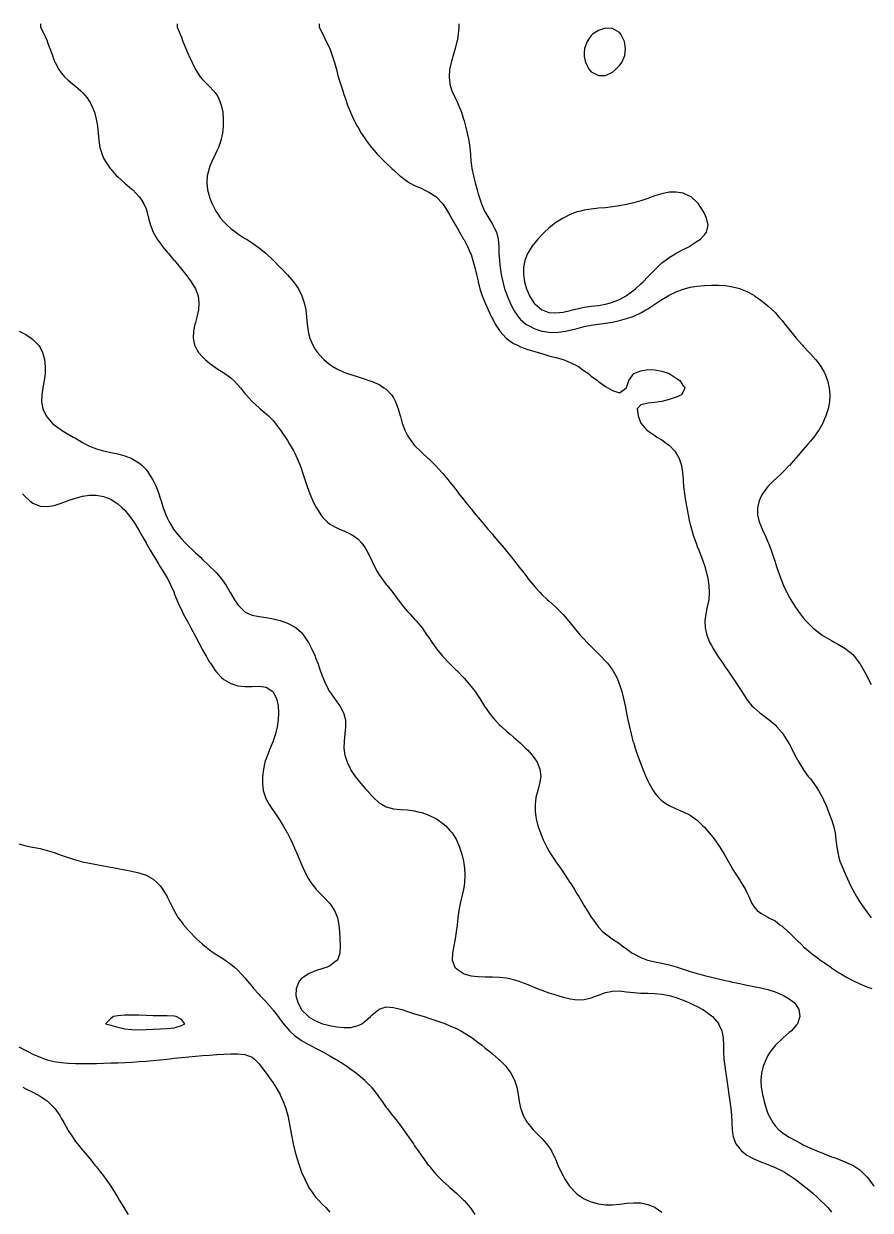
# Model space of a CAD drawing. Header units: inches. Extents: x 2679276 to 2679656, y 1246784 to 1247152.
# Drawn here: x 2679335.6 to 2679395.5, y 1247068 to 1247152 of the extents above; entities that cross this region are included whole.
import ezdxf

# ---------------------------------------------------------------- set-up
doc = ezdxf.new("R2010")
doc.units = ezdxf.units.IN
doc.header["$MEASUREMENT"] = 0
for name, color, linetype in [('440', 7, 'Continuous'), ('441', 7, 'Continuous'), ('442', 7, 'Continuous'), ('443', 7, 'Continuous'), ('444', 7, 'Continuous'), ('445', 7, 'Continuous'), ('446', 7, 'Continuous'), ('447', 7, 'Continuous'), ('448', 7, 'Continuous'), ('449', 7, 'Continuous')]:
    doc.layers.add(name, color=color, linetype=linetype)

msp = doc.modelspace()

# ---------------------------------------------------------------- linework, layer by layer
at = {"layer": '440', "elevation": 440}
for points in [[(2679377.25, 1247148.577), (2679377.475, 1247148.75), (2679377.75, 1247149.048), (2679377.909, 1247149.25), (2679378.119, 1247149.75), (2679378.177, 1247150.25), (2679378.096, 1247150.75), (2679377.851, 1247151.25), (2679377.75, 1247151.368), (2679377.25, 1247151.662), (2679376.75, 1247151.686), (2679376.25, 1247151.523), (2679375.835, 1247151.25), (2679375.75, 1247151.176), (2679375.455, 1247150.75), (2679375.272, 1247150.25), (2679375.25, 1247149.961), (2679375.239, 1247149.75), (2679375.25, 1247149.671), (2679375.336, 1247149.25), (2679375.605, 1247148.75), (2679375.75, 1247148.592), (2679376.25, 1247148.339), (2679376.75, 1247148.348), (2679377.25, 1247148.577)], [(2679374.25, 1247131.709), (2679374.412, 1247131.75), (2679374.75, 1247131.836), (2679375.25, 1247131.936), (2679375.75, 1247132.007), (2679376.25, 1247132.075), (2679376.75, 1247132.16), (2679377.107, 1247132.25), (2679377.25, 1247132.292), (2679377.75, 1247132.499), (2679378.213, 1247132.75), (2679378.25, 1247132.775), (2679378.75, 1247133.154), (2679378.87, 1247133.25), (2679379.25, 1247133.601), (2679379.413, 1247133.75), (2679379.75, 1247134.091), (2679379.917, 1247134.25), (2679380.25, 1247134.599), (2679380.416, 1247134.75), (2679380.75, 1247135.079), (2679380.978, 1247135.25), (2679381.25, 1247135.47), (2679381.731, 1247135.75), (2679381.75, 1247135.763), (2679382.25, 1247136.037), (2679382.689, 1247136.25), (2679382.75, 1247136.289), (2679383.25, 1247136.608), (2679383.47, 1247136.75), (2679383.75, 1247137.07), (2679383.907, 1247137.25), (2679384.016, 1247137.75), (2679383.908, 1247138.25), (2679383.75, 1247138.584), (2679383.666, 1247138.75), (2679383.337, 1247139.25), (2679383.25, 1247139.358), (2679382.807, 1247139.75), (2679382.75, 1247139.787), (2679382.25, 1247140.001), (2679381.75, 1247140.089), (2679381.25, 1247140.075), (2679380.75, 1247139.973), (2679380.25, 1247139.817), (2679380.067, 1247139.75), (2679379.75, 1247139.643), (2679379.25, 1247139.478), (2679378.75, 1247139.336), (2679378.4, 1247139.25), (2679378.25, 1247139.214), (2679377.75, 1247139.113), (2679377.25, 1247139.037), (2679376.75, 1247138.983), (2679376.25, 1247138.94), (2679375.75, 1247138.89), (2679375.25, 1247138.813), (2679374.998, 1247138.75), (2679374.75, 1247138.686), (2679374.25, 1247138.499), (2679373.755, 1247138.25), (2679373.75, 1247138.248), (2679373.25, 1247137.929), (2679373.014, 1247137.75), (2679372.75, 1247137.537), (2679372.437, 1247137.25), (2679372.25, 1247137.066), (2679371.958, 1247136.75), (2679371.75, 1247136.505), (2679371.554, 1247136.25), (2679371.25, 1247135.769), (2679371.239, 1247135.75), (2679371.042, 1247135.25), (2679370.95, 1247134.75), (2679370.951, 1247134.25), (2679371.026, 1247133.75), (2679371.163, 1247133.25), (2679371.25, 1247133.029), (2679371.379, 1247132.75), (2679371.695, 1247132.25), (2679371.75, 1247132.185), (2679372.25, 1247131.762), (2679372.275, 1247131.75), (2679372.75, 1247131.577), (2679373.25, 1247131.534), (2679373.75, 1247131.597), (2679374.25, 1247131.709)]]:
    msp.add_lwpolyline(points, dxfattribs=at)
at = {"layer": '441', "elevation": 441}
msp.add_lwpolyline([(2679366.368, 1247152), (2679366.368, 1247151.75), (2679366.326, 1247151.25), (2679366.25, 1247150.768), (2679366.247, 1247150.75), (2679366.128, 1247150.25), (2679365.984, 1247149.75), (2679365.837, 1247149.25), (2679365.75, 1247148.857), (2679365.727, 1247148.75), (2679365.692, 1247148.25), (2679365.74, 1247147.75), (2679365.75, 1247147.714), (2679365.891, 1247147.25), (2679366.115, 1247146.75), (2679366.25, 1247146.474), (2679366.352, 1247146.25), (2679366.559, 1247145.75), (2679366.72, 1247145.25), (2679366.75, 1247145.135), (2679366.859, 1247144.75), (2679366.977, 1247144.25), (2679367.078, 1247143.75), (2679367.155, 1247143.25), (2679367.2, 1247142.75), (2679367.235, 1247142.25), (2679367.25, 1247142.132), (2679367.307, 1247141.75), (2679367.42, 1247141.25), (2679367.546, 1247140.75), (2679367.67, 1247140.25), (2679367.75, 1247139.966), (2679367.812, 1247139.75), (2679367.992, 1247139.25), (2679368.207, 1247138.75), (2679368.25, 1247138.672), (2679368.505, 1247138.25), (2679368.75, 1247137.816), (2679368.791, 1247137.75), (2679369.033, 1247137.25), (2679369.153, 1247136.75), (2679369.199, 1247136.25), (2679369.22, 1247135.75), (2679369.245, 1247135.25), (2679369.25, 1247135.201), (2679369.294, 1247134.75), (2679369.372, 1247134.25), (2679369.481, 1247133.75), (2679369.622, 1247133.25), (2679369.75, 1247132.884), (2679369.796, 1247132.75), (2679370.003, 1247132.25), (2679370.25, 1247131.762), (2679370.256, 1247131.75), (2679370.596, 1247131.25), (2679370.75, 1247131.079), (2679371.129, 1247130.75), (2679371.25, 1247130.667), (2679371.75, 1247130.418), (2679372.25, 1247130.259), (2679372.301, 1247130.25), (2679372.75, 1247130.174), (2679373.25, 1247130.16), (2679373.75, 1247130.214), (2679373.926, 1247130.25), (2679374.25, 1247130.317), (2679374.75, 1247130.446), (2679375.25, 1247130.57), (2679375.75, 1247130.67), (2679376.229, 1247130.75), (2679376.25, 1247130.753), (2679376.75, 1247130.818), (2679377.25, 1247130.894), (2679377.75, 1247130.996), (2679378.25, 1247131.135), (2679378.565, 1247131.25), (2679378.75, 1247131.318), (2679379.25, 1247131.548), (2679379.605, 1247131.75), (2679379.75, 1247131.837), (2679380.25, 1247132.16), (2679380.391, 1247132.25), (2679380.75, 1247132.489), (2679381.182, 1247132.75), (2679381.25, 1247132.792), (2679381.75, 1247133.033), (2679382.25, 1247133.222), (2679382.356, 1247133.25), (2679382.75, 1247133.35), (2679383.25, 1247133.435), (2679383.75, 1247133.488), (2679384.25, 1247133.512), (2679384.75, 1247133.505), (2679385.25, 1247133.468), (2679385.75, 1247133.393), (2679386.25, 1247133.264), (2679386.288, 1247133.25), (2679386.75, 1247133.06), (2679387.25, 1247132.784), (2679387.301, 1247132.75), (2679387.75, 1247132.442), (2679387.99, 1247132.25), (2679388.25, 1247132.04), (2679388.557, 1247131.75), (2679388.75, 1247131.566), (2679389.029, 1247131.25), (2679389.25, 1247131), (2679389.445, 1247130.75), (2679389.75, 1247130.37), (2679389.844, 1247130.25), (2679390.25, 1247129.751), (2679390.251, 1247129.75), (2679390.691, 1247129.25), (2679390.75, 1247129.183), (2679391.161, 1247128.75), (2679391.25, 1247128.651), (2679391.617, 1247128.25), (2679391.75, 1247128.08), (2679391.997, 1247127.75), (2679392.25, 1247127.305), (2679392.28, 1247127.25), (2679392.472, 1247126.75), (2679392.582, 1247126.25), (2679392.62, 1247125.75), (2679392.595, 1247125.25), (2679392.503, 1247124.75), (2679392.344, 1247124.25), (2679392.25, 1247124.036), (2679392.123, 1247123.75), (2679391.839, 1247123.25), (2679391.75, 1247123.12), (2679391.488, 1247122.75), (2679391.25, 1247122.457), (2679391.08, 1247122.25), (2679390.75, 1247121.874), (2679390.644, 1247121.75), (2679390.25, 1247121.298), (2679390.209, 1247121.25), (2679389.763, 1247120.75), (2679389.75, 1247120.735), (2679389.273, 1247120.25), (2679389.25, 1247120.226), (2679388.75, 1247119.764), (2679388.734, 1247119.75), (2679388.25, 1247119.269), (2679388.232, 1247119.25), (2679387.863, 1247118.75), (2679387.75, 1247118.525), (2679387.627, 1247118.25), (2679387.512, 1247117.75), (2679387.512, 1247117.25), (2679387.631, 1247116.75), (2679387.75, 1247116.464), (2679387.837, 1247116.25), (2679388.07, 1247115.75), (2679388.25, 1247115.341), (2679388.29, 1247115.25), (2679388.485, 1247114.75), (2679388.651, 1247114.25), (2679388.75, 1247113.92), (2679388.811, 1247113.75), (2679388.981, 1247113.25), (2679389.155, 1247112.75), (2679389.25, 1247112.486), (2679389.355, 1247112.25), (2679389.593, 1247111.75), (2679389.75, 1247111.452), (2679389.868, 1247111.25), (2679390.178, 1247110.75), (2679390.25, 1247110.646), (2679390.524, 1247110.25), (2679390.75, 1247109.972), (2679390.929, 1247109.75), (2679391.25, 1247109.427), (2679391.429, 1247109.25), (2679391.75, 1247109), (2679392.088, 1247108.75), (2679392.25, 1247108.649), (2679392.75, 1247108.355), (2679392.941, 1247108.25), (2679393.25, 1247108.08), (2679393.75, 1247107.775), (2679393.786, 1247107.75), (2679394.25, 1247107.362), (2679394.354, 1247107.25), (2679394.737, 1247106.75), (2679394.75, 1247106.731), (2679395.037, 1247106.25), (2679395.25, 1247105.854), (2679395.303, 1247105.75), (2679395.562, 1247105.25)], dxfattribs=at)
at = {"layer": '442', "elevation": 442}
msp.add_lwpolyline([(2679356.503, 1247152), (2679356.503, 1247151.75), (2679356.75, 1247151.264), (2679356.756, 1247151.25), (2679356.999, 1247150.75), (2679357.245, 1247150.25), (2679357.25, 1247150.24), (2679357.421, 1247149.75), (2679357.575, 1247149.25), (2679357.719, 1247148.75), (2679357.75, 1247148.646), (2679357.854, 1247148.25), (2679357.998, 1247147.75), (2679358.162, 1247147.25), (2679358.25, 1247147), (2679358.335, 1247146.75), (2679358.512, 1247146.25), (2679358.715, 1247145.75), (2679358.75, 1247145.675), (2679358.927, 1247145.25), (2679359.187, 1247144.75), (2679359.25, 1247144.648), (2679359.477, 1247144.25), (2679359.75, 1247143.85), (2679359.818, 1247143.75), (2679360.197, 1247143.25), (2679360.25, 1247143.186), (2679360.629, 1247142.75), (2679360.75, 1247142.625), (2679361.121, 1247142.25), (2679361.25, 1247142.128), (2679361.648, 1247141.75), (2679361.75, 1247141.655), (2679362.209, 1247141.25), (2679362.25, 1247141.215), (2679362.75, 1247140.838), (2679362.898, 1247140.75), (2679363.25, 1247140.553), (2679363.75, 1247140.331), (2679363.918, 1247140.25), (2679364.25, 1247140.09), (2679364.75, 1247139.77), (2679364.772, 1247139.75), (2679365.25, 1247139.263), (2679365.259, 1247139.25), (2679365.582, 1247138.75), (2679365.75, 1247138.465), (2679365.864, 1247138.25), (2679366.132, 1247137.75), (2679366.25, 1247137.548), (2679366.416, 1247137.25), (2679366.72, 1247136.75), (2679366.75, 1247136.7), (2679366.981, 1247136.25), (2679367.215, 1247135.75), (2679367.25, 1247135.662), (2679367.38, 1247135.25), (2679367.512, 1247134.75), (2679367.632, 1247134.25), (2679367.75, 1247133.78), (2679367.756, 1247133.75), (2679367.876, 1247133.25), (2679368.031, 1247132.75), (2679368.238, 1247132.25), (2679368.25, 1247132.223), (2679368.446, 1247131.75), (2679368.697, 1247131.25), (2679368.75, 1247131.152), (2679368.95, 1247130.75), (2679369.25, 1247130.284), (2679369.274, 1247130.25), (2679369.72, 1247129.75), (2679369.75, 1247129.722), (2679370.25, 1247129.372), (2679370.519, 1247129.25), (2679370.75, 1247129.136), (2679371.25, 1247128.947), (2679371.75, 1247128.806), (2679371.989, 1247128.75), (2679372.25, 1247128.657), (2679372.75, 1247128.507), (2679373.25, 1247128.377), (2679373.75, 1247128.251), (2679373.755, 1247128.25), (2679374.25, 1247128.027), (2679374.75, 1247127.79), (2679374.845, 1247127.75), (2679375.25, 1247127.438), (2679375.546, 1247127.25), (2679375.75, 1247127.072), (2679376.184, 1247126.75), (2679376.25, 1247126.695), (2679376.75, 1247126.341), (2679376.932, 1247126.25), (2679377.25, 1247126.049), (2679377.75, 1247125.885), (2679378.238, 1247126.25), (2679378.25, 1247126.27), (2679378.408, 1247126.75), (2679378.75, 1247127.248), (2679378.752, 1247127.25), (2679379.25, 1247127.45), (2679379.75, 1247127.533), (2679380.25, 1247127.513), (2679380.75, 1247127.412), (2679381.25, 1247127.254), (2679381.259, 1247127.25), (2679381.75, 1247126.917), (2679382.004, 1247126.75), (2679382.25, 1247126.381), (2679382.362, 1247126.25), (2679382.25, 1247125.959), (2679382.13, 1247125.75), (2679381.75, 1247125.585), (2679381.25, 1247125.405), (2679380.75, 1247125.278), (2679380.556, 1247125.25), (2679380.25, 1247125.211), (2679379.75, 1247125.156), (2679379.25, 1247125.04), (2679379.005, 1247124.75), (2679379.056, 1247124.25), (2679379.249, 1247123.75), (2679379.25, 1247123.749), (2679379.673, 1247123.25), (2679379.75, 1247123.194), (2679380.25, 1247122.858), (2679380.395, 1247122.75), (2679380.75, 1247122.552), (2679381.149, 1247122.25), (2679381.25, 1247122.171), (2679381.654, 1247121.75), (2679381.75, 1247121.616), (2679381.968, 1247121.25), (2679382.133, 1247120.75), (2679382.206, 1247120.25), (2679382.244, 1247119.75), (2679382.25, 1247119.683), (2679382.283, 1247119.25), (2679382.34, 1247118.75), (2679382.415, 1247118.25), (2679382.5, 1247117.75), (2679382.594, 1247117.25), (2679382.704, 1247116.75), (2679382.75, 1247116.572), (2679382.833, 1247116.25), (2679382.986, 1247115.75), (2679383.161, 1247115.25), (2679383.25, 1247115.015), (2679383.354, 1247114.75), (2679383.548, 1247114.25), (2679383.733, 1247113.75), (2679383.75, 1247113.695), (2679383.884, 1247113.25), (2679383.998, 1247112.75), (2679384.074, 1247112.25), (2679384.101, 1247111.75), (2679384.062, 1247111.25), (2679383.959, 1247110.75), (2679383.846, 1247110.25), (2679383.788, 1247109.75), (2679383.81, 1247109.25), (2679383.925, 1247108.75), (2679384.125, 1247108.25), (2679384.25, 1247108.008), (2679384.39, 1247107.75), (2679384.703, 1247107.25), (2679384.75, 1247107.177), (2679385.054, 1247106.75), (2679385.25, 1247106.461), (2679385.408, 1247106.25), (2679385.747, 1247105.75), (2679385.75, 1247105.744), (2679386.08, 1247105.25), (2679386.25, 1247104.958), (2679386.392, 1247104.75), (2679386.711, 1247104.25), (2679386.75, 1247104.191), (2679387.12, 1247103.75), (2679387.25, 1247103.613), (2679387.668, 1247103.25), (2679387.75, 1247103.189), (2679388.25, 1247102.815), (2679388.324, 1247102.75), (2679388.75, 1247102.396), (2679388.884, 1247102.25), (2679389.25, 1247101.832), (2679389.309, 1247101.75), (2679389.637, 1247101.25), (2679389.75, 1247101.05), (2679389.911, 1247100.75), (2679390.16, 1247100.25), (2679390.25, 1247100.074), (2679390.427, 1247099.75), (2679390.735, 1247099.25), (2679390.75, 1247099.228), (2679391.106, 1247098.75), (2679391.25, 1247098.566), (2679391.489, 1247098.25), (2679391.75, 1247097.87), (2679391.825, 1247097.75), (2679392.099, 1247097.25), (2679392.25, 1247096.934), (2679392.333, 1247096.75), (2679392.542, 1247096.25), (2679392.733, 1247095.75), (2679392.75, 1247095.696), (2679392.887, 1247095.25), (2679392.995, 1247094.75), (2679393.063, 1247094.25), (2679393.123, 1247093.75), (2679393.208, 1247093.25), (2679393.25, 1247093.099), (2679393.346, 1247092.75), (2679393.538, 1247092.25), (2679393.75, 1247091.765), (2679393.757, 1247091.75), (2679393.991, 1247091.25), (2679394.233, 1247090.75), (2679394.25, 1247090.716), (2679394.508, 1247090.25), (2679394.75, 1247089.86), (2679394.824, 1247089.75), (2679395.184, 1247089.25), (2679395.25, 1247089.16), (2679395.548, 1247088.75)], dxfattribs=at)
at = {"layer": '443', "elevation": 443}
msp.add_lwpolyline([(2679346.463, 1247152), (2679346.463, 1247151.75), (2679346.67, 1247151.25), (2679346.75, 1247151.046), (2679346.862, 1247150.75), (2679347.062, 1247150.25), (2679347.25, 1247149.79), (2679347.268, 1247149.75), (2679347.502, 1247149.25), (2679347.75, 1247148.753), (2679347.752, 1247148.75), (2679348.09, 1247148.25), (2679348.25, 1247148.051), (2679348.546, 1247147.75), (2679348.75, 1247147.554), (2679349.031, 1247147.25), (2679349.25, 1247146.967), (2679349.376, 1247146.75), (2679349.57, 1247146.25), (2679349.674, 1247145.75), (2679349.713, 1247145.25), (2679349.71, 1247144.75), (2679349.662, 1247144.25), (2679349.55, 1247143.75), (2679349.371, 1247143.25), (2679349.25, 1247143.01), (2679349.137, 1247142.75), (2679348.899, 1247142.25), (2679348.75, 1247141.872), (2679348.705, 1247141.75), (2679348.578, 1247141.25), (2679348.543, 1247140.75), (2679348.601, 1247140.25), (2679348.734, 1247139.75), (2679348.75, 1247139.706), (2679348.935, 1247139.25), (2679349.192, 1247138.75), (2679349.25, 1247138.649), (2679349.526, 1247138.25), (2679349.75, 1247137.985), (2679349.98, 1247137.75), (2679350.25, 1247137.518), (2679350.594, 1247137.25), (2679350.75, 1247137.143), (2679351.25, 1247136.813), (2679351.348, 1247136.75), (2679351.75, 1247136.49), (2679352.107, 1247136.25), (2679352.25, 1247136.144), (2679352.738, 1247135.75), (2679352.75, 1247135.739), (2679353.25, 1247135.26), (2679353.26, 1247135.25), (2679353.75, 1247134.754), (2679353.754, 1247134.75), (2679354.24, 1247134.25), (2679354.25, 1247134.239), (2679354.681, 1247133.75), (2679354.75, 1247133.65), (2679355.031, 1247133.25), (2679355.25, 1247132.799), (2679355.275, 1247132.75), (2679355.441, 1247132.25), (2679355.544, 1247131.75), (2679355.608, 1247131.25), (2679355.658, 1247130.75), (2679355.721, 1247130.25), (2679355.75, 1247130.112), (2679355.849, 1247129.75), (2679356.061, 1247129.25), (2679356.25, 1247128.923), (2679356.376, 1247128.75), (2679356.75, 1247128.311), (2679356.817, 1247128.25), (2679357.25, 1247127.892), (2679357.469, 1247127.75), (2679357.75, 1247127.587), (2679358.25, 1247127.351), (2679358.499, 1247127.25), (2679358.75, 1247127.172), (2679359.25, 1247127.026), (2679359.75, 1247126.856), (2679360.018, 1247126.75), (2679360.25, 1247126.677), (2679360.75, 1247126.465), (2679361.083, 1247126.25), (2679361.25, 1247126.133), (2679361.606, 1247125.75), (2679361.75, 1247125.542), (2679361.9, 1247125.25), (2679362.089, 1247124.75), (2679362.236, 1247124.25), (2679362.25, 1247124.202), (2679362.382, 1247123.75), (2679362.56, 1247123.25), (2679362.75, 1247122.856), (2679362.807, 1247122.75), (2679363.169, 1247122.25), (2679363.25, 1247122.16), (2679363.656, 1247121.75), (2679363.75, 1247121.666), (2679364.206, 1247121.25), (2679364.25, 1247121.211), (2679364.723, 1247120.75), (2679364.75, 1247120.723), (2679365.178, 1247120.25), (2679365.25, 1247120.167), (2679365.594, 1247119.75), (2679365.75, 1247119.556), (2679365.993, 1247119.25), (2679366.25, 1247118.923), (2679366.387, 1247118.75), (2679366.75, 1247118.29), (2679366.782, 1247118.25), (2679367.183, 1247117.75), (2679367.25, 1247117.668), (2679367.591, 1247117.25), (2679367.75, 1247117.06), (2679368.008, 1247116.75), (2679368.25, 1247116.465), (2679368.433, 1247116.25), (2679368.75, 1247115.876), (2679368.858, 1247115.75), (2679369.25, 1247115.284), (2679369.279, 1247115.25), (2679369.698, 1247114.75), (2679369.75, 1247114.686), (2679370.112, 1247114.25), (2679370.25, 1247114.074), (2679370.513, 1247113.75), (2679370.75, 1247113.432), (2679370.898, 1247113.25), (2679371.25, 1247112.776), (2679371.272, 1247112.75), (2679371.676, 1247112.25), (2679371.75, 1247112.156), (2679372.133, 1247111.75), (2679372.25, 1247111.625), (2679372.659, 1247111.25), (2679372.75, 1247111.162), (2679373.21, 1247110.75), (2679373.25, 1247110.71), (2679373.703, 1247110.25), (2679373.75, 1247110.198), (2679374.129, 1247109.75), (2679374.25, 1247109.605), (2679374.532, 1247109.25), (2679374.75, 1247109.001), (2679374.963, 1247108.75), (2679375.25, 1247108.446), (2679375.435, 1247108.25), (2679375.75, 1247107.93), (2679375.93, 1247107.75), (2679376.25, 1247107.425), (2679376.424, 1247107.25), (2679376.75, 1247106.901), (2679376.887, 1247106.75), (2679377.25, 1247106.279), (2679377.27, 1247106.25), (2679377.549, 1247105.75), (2679377.75, 1247105.252), (2679377.751, 1247105.25), (2679377.9, 1247104.75), (2679378.025, 1247104.25), (2679378.137, 1247103.75), (2679378.242, 1247103.25), (2679378.25, 1247103.211), (2679378.346, 1247102.75), (2679378.452, 1247102.25), (2679378.569, 1247101.75), (2679378.701, 1247101.25), (2679378.75, 1247101.087), (2679378.855, 1247100.75), (2679379.024, 1247100.25), (2679379.204, 1247099.75), (2679379.25, 1247099.632), (2679379.396, 1247099.25), (2679379.604, 1247098.75), (2679379.75, 1247098.435), (2679379.84, 1247098.25), (2679380.125, 1247097.75), (2679380.25, 1247097.569), (2679380.517, 1247097.25), (2679380.75, 1247097.027), (2679381.152, 1247096.75), (2679381.25, 1247096.691), (2679381.75, 1247096.461), (2679382.25, 1247096.251), (2679382.253, 1247096.25), (2679382.75, 1247095.998), (2679383.109, 1247095.75), (2679383.25, 1247095.641), (2679383.652, 1247095.25), (2679383.75, 1247095.151), (2679384.095, 1247094.75), (2679384.25, 1247094.568), (2679384.492, 1247094.25), (2679384.75, 1247093.891), (2679384.842, 1247093.75), (2679385.148, 1247093.25), (2679385.25, 1247093.069), (2679385.431, 1247092.75), (2679385.719, 1247092.25), (2679385.75, 1247092.195), (2679386.035, 1247091.75), (2679386.25, 1247091.41), (2679386.365, 1247091.25), (2679386.659, 1247090.75), (2679386.75, 1247090.537), (2679386.887, 1247090.25), (2679387.117, 1247089.75), (2679387.25, 1247089.537), (2679387.498, 1247089.25), (2679387.75, 1247089.078), (2679388.25, 1247088.794), (2679388.315, 1247088.75), (2679388.75, 1247088.519), (2679389.101, 1247088.25), (2679389.25, 1247088.151), (2679389.683, 1247087.75), (2679389.75, 1247087.694), (2679390.197, 1247087.25), (2679390.25, 1247087.202), (2679390.718, 1247086.75), (2679390.75, 1247086.722), (2679391.25, 1247086.29), (2679391.299, 1247086.25), (2679391.75, 1247085.911), (2679391.969, 1247085.75), (2679392.25, 1247085.557), (2679392.694, 1247085.25), (2679392.75, 1247085.212), (2679393.25, 1247084.88), (2679393.456, 1247084.75), (2679393.75, 1247084.568), (2679394.25, 1247084.298), (2679394.352, 1247084.25), (2679394.75, 1247084.062), (2679395.25, 1247083.869), (2679395.61, 1247083.75)], dxfattribs=at)
at = {"layer": '444', "elevation": 444}
msp.add_lwpolyline([(2679336.791, 1247152), (2679336.791, 1247151.75), (2679337.041, 1247151.25), (2679337.25, 1247150.783), (2679337.264, 1247150.75), (2679337.449, 1247150.25), (2679337.62, 1247149.75), (2679337.75, 1247149.408), (2679337.811, 1247149.25), (2679338.079, 1247148.75), (2679338.25, 1247148.528), (2679338.492, 1247148.25), (2679338.75, 1247148.014), (2679339.058, 1247147.75), (2679339.25, 1247147.591), (2679339.641, 1247147.25), (2679339.75, 1247147.136), (2679340.087, 1247146.75), (2679340.25, 1247146.493), (2679340.394, 1247146.25), (2679340.599, 1247145.75), (2679340.732, 1247145.25), (2679340.75, 1247145.136), (2679340.811, 1247144.75), (2679340.861, 1247144.25), (2679340.91, 1247143.75), (2679340.991, 1247143.25), (2679341.135, 1247142.75), (2679341.25, 1247142.5), (2679341.372, 1247142.25), (2679341.711, 1247141.75), (2679341.75, 1247141.704), (2679342.168, 1247141.25), (2679342.25, 1247141.173), (2679342.727, 1247140.75), (2679342.75, 1247140.731), (2679343.25, 1247140.302), (2679343.305, 1247140.25), (2679343.75, 1247139.784), (2679343.776, 1247139.75), (2679344.09, 1247139.25), (2679344.25, 1247138.893), (2679344.3, 1247138.75), (2679344.429, 1247138.25), (2679344.561, 1247137.75), (2679344.75, 1247137.26), (2679344.753, 1247137.25), (2679345.025, 1247136.75), (2679345.25, 1247136.468), (2679345.408, 1247136.25), (2679345.75, 1247135.848), (2679345.831, 1247135.75), (2679346.25, 1247135.258), (2679346.257, 1247135.25), (2679346.664, 1247134.75), (2679346.75, 1247134.63), (2679347.063, 1247134.25), (2679347.25, 1247133.99), (2679347.438, 1247133.75), (2679347.746, 1247133.25), (2679347.75, 1247133.239), (2679347.928, 1247132.75), (2679347.993, 1247132.25), (2679347.961, 1247131.75), (2679347.854, 1247131.25), (2679347.75, 1247130.873), (2679347.713, 1247130.75), (2679347.599, 1247130.25), (2679347.573, 1247129.75), (2679347.678, 1247129.25), (2679347.75, 1247129.115), (2679347.972, 1247128.75), (2679348.25, 1247128.435), (2679348.436, 1247128.25), (2679348.75, 1247127.978), (2679349.06, 1247127.75), (2679349.25, 1247127.613), (2679349.75, 1247127.295), (2679349.819, 1247127.25), (2679350.25, 1247126.94), (2679350.465, 1247126.75), (2679350.75, 1247126.459), (2679350.923, 1247126.25), (2679351.25, 1247125.845), (2679351.324, 1247125.75), (2679351.75, 1247125.273), (2679351.772, 1247125.25), (2679352.25, 1247124.82), (2679352.331, 1247124.75), (2679352.75, 1247124.398), (2679352.915, 1247124.25), (2679353.25, 1247123.916), (2679353.394, 1247123.75), (2679353.75, 1247123.275), (2679353.766, 1247123.25), (2679354.088, 1247122.75), (2679354.25, 1247122.504), (2679354.403, 1247122.25), (2679354.696, 1247121.75), (2679354.75, 1247121.652), (2679354.943, 1247121.25), (2679355.148, 1247120.75), (2679355.25, 1247120.477), (2679355.325, 1247120.25), (2679355.491, 1247119.75), (2679355.659, 1247119.25), (2679355.75, 1247118.999), (2679355.845, 1247118.75), (2679356.057, 1247118.25), (2679356.25, 1247117.843), (2679356.302, 1247117.75), (2679356.616, 1247117.25), (2679356.75, 1247117.065), (2679357.071, 1247116.75), (2679357.25, 1247116.596), (2679357.75, 1247116.322), (2679357.925, 1247116.25), (2679358.25, 1247116.12), (2679358.75, 1247115.894), (2679358.964, 1247115.75), (2679359.25, 1247115.53), (2679359.508, 1247115.25), (2679359.75, 1247114.916), (2679359.855, 1247114.75), (2679360.109, 1247114.25), (2679360.25, 1247113.942), (2679360.343, 1247113.75), (2679360.6, 1247113.25), (2679360.75, 1247113.003), (2679360.927, 1247112.75), (2679361.25, 1247112.326), (2679361.313, 1247112.25), (2679361.711, 1247111.75), (2679361.75, 1247111.698), (2679362.09, 1247111.25), (2679362.25, 1247111.036), (2679362.475, 1247110.75), (2679362.75, 1247110.422), (2679362.906, 1247110.25), (2679363.25, 1247109.876), (2679363.363, 1247109.75), (2679363.75, 1247109.283), (2679363.774, 1247109.25), (2679364.124, 1247108.75), (2679364.25, 1247108.569), (2679364.458, 1247108.25), (2679364.75, 1247107.844), (2679364.817, 1247107.75), (2679365.227, 1247107.25), (2679365.25, 1247107.226), (2679365.7, 1247106.75), (2679365.75, 1247106.701), (2679366.207, 1247106.25), (2679366.25, 1247106.208), (2679366.701, 1247105.75), (2679366.75, 1247105.695), (2679367.145, 1247105.25), (2679367.25, 1247105.113), (2679367.526, 1247104.75), (2679367.75, 1247104.412), (2679367.86, 1247104.25), (2679368.177, 1247103.75), (2679368.25, 1247103.635), (2679368.515, 1247103.25), (2679368.75, 1247102.94), (2679368.916, 1247102.75), (2679369.25, 1247102.403), (2679369.417, 1247102.25), (2679369.75, 1247101.958), (2679369.994, 1247101.75), (2679370.25, 1247101.533), (2679370.57, 1247101.25), (2679370.75, 1247101.089), (2679371.104, 1247100.75), (2679371.25, 1247100.601), (2679371.564, 1247100.25), (2679371.75, 1247099.998), (2679371.912, 1247099.75), (2679372.121, 1247099.25), (2679372.173, 1247098.75), (2679372.095, 1247098.25), (2679371.961, 1247097.75), (2679371.837, 1247097.25), (2679371.771, 1247096.75), (2679371.781, 1247096.25), (2679371.853, 1247095.75), (2679371.979, 1247095.25), (2679372.146, 1247094.75), (2679372.25, 1247094.494), (2679372.351, 1247094.25), (2679372.598, 1247093.75), (2679372.75, 1247093.484), (2679372.886, 1247093.25), (2679373.212, 1247092.75), (2679373.25, 1247092.695), (2679373.561, 1247092.25), (2679373.75, 1247091.977), (2679373.909, 1247091.75), (2679374.239, 1247091.25), (2679374.25, 1247091.233), (2679374.56, 1247090.75), (2679374.75, 1247090.424), (2679374.861, 1247090.25), (2679375.157, 1247089.75), (2679375.25, 1247089.583), (2679375.467, 1247089.25), (2679375.75, 1247088.795), (2679375.783, 1247088.75), (2679376.135, 1247088.25), (2679376.25, 1247088.091), (2679376.561, 1247087.75), (2679376.75, 1247087.599), (2679377.224, 1247087.25), (2679377.25, 1247087.238), (2679377.75, 1247086.917), (2679377.94, 1247086.75), (2679378.25, 1247086.552), (2679378.638, 1247086.25), (2679378.75, 1247086.185), (2679379.25, 1247085.924), (2679379.723, 1247085.75), (2679379.75, 1247085.743), (2679380.25, 1247085.638), (2679380.75, 1247085.542), (2679381.25, 1247085.425), (2679381.75, 1247085.278), (2679381.831, 1247085.25), (2679382.25, 1247085.119), (2679382.75, 1247084.954), (2679383.25, 1247084.797), (2679383.421, 1247084.75), (2679383.75, 1247084.663), (2679384.25, 1247084.541), (2679384.75, 1247084.425), (2679385.25, 1247084.309), (2679385.511, 1247084.25), (2679385.75, 1247084.195), (2679386.25, 1247084.088), (2679386.75, 1247083.987), (2679387.25, 1247083.891), (2679387.75, 1247083.791), (2679387.935, 1247083.75), (2679388.25, 1247083.667), (2679388.75, 1247083.505), (2679389.25, 1247083.301), (2679389.359, 1247083.25), (2679389.75, 1247083.008), (2679390.098, 1247082.75), (2679390.25, 1247082.552), (2679390.435, 1247082.25), (2679390.496, 1247081.75), (2679390.33, 1247081.25), (2679390.25, 1247081.149), (2679389.915, 1247080.75), (2679389.75, 1247080.617), (2679389.334, 1247080.25), (2679389.25, 1247080.185), (2679388.799, 1247079.75), (2679388.75, 1247079.7), (2679388.4, 1247079.25), (2679388.25, 1247079.01), (2679388.112, 1247078.75), (2679387.92, 1247078.25), (2679387.798, 1247077.75), (2679387.75, 1247077.263), (2679387.749, 1247077.25), (2679387.75, 1247077.226), (2679387.772, 1247076.75), (2679387.855, 1247076.25), (2679387.975, 1247075.75), (2679388.123, 1247075.25), (2679388.25, 1247074.9), (2679388.313, 1247074.75), (2679388.587, 1247074.25), (2679388.75, 1247074.032), (2679389.024, 1247073.75), (2679389.25, 1247073.564), (2679389.713, 1247073.25), (2679389.75, 1247073.228), (2679390.25, 1247072.951), (2679390.627, 1247072.75), (2679390.75, 1247072.688), (2679391.25, 1247072.453), (2679391.711, 1247072.25), (2679391.75, 1247072.233), (2679392.25, 1247072.034), (2679392.75, 1247071.842), (2679393.002, 1247071.75), (2679393.25, 1247071.654), (2679393.75, 1247071.46), (2679394.214, 1247071.25), (2679394.25, 1247071.231), (2679394.75, 1247070.904), (2679394.925, 1247070.75), (2679395.25, 1247070.411), (2679395.376, 1247070.25), (2679395.729, 1247069.75)], dxfattribs=at)
at = {"layer": '445', "elevation": 445}
msp.add_lwpolyline([(2679335.285, 1247130.25), (2679335.75, 1247130.005), (2679336.128, 1247129.75), (2679336.25, 1247129.65), (2679336.645, 1247129.25), (2679336.75, 1247129.082), (2679336.932, 1247128.75), (2679337.07, 1247128.25), (2679337.117, 1247127.75), (2679337.101, 1247127.25), (2679337.038, 1247126.75), (2679336.952, 1247126.25), (2679336.88, 1247125.75), (2679336.865, 1247125.25), (2679336.958, 1247124.75), (2679337.191, 1247124.25), (2679337.25, 1247124.166), (2679337.609, 1247123.75), (2679337.75, 1247123.625), (2679338.25, 1247123.265), (2679338.272, 1247123.25), (2679338.75, 1247122.968), (2679339.1, 1247122.75), (2679339.25, 1247122.667), (2679339.75, 1247122.374), (2679339.973, 1247122.25), (2679340.25, 1247122.12), (2679340.75, 1247121.924), (2679341.25, 1247121.775), (2679341.36, 1247121.75), (2679341.75, 1247121.666), (2679342.25, 1247121.563), (2679342.75, 1247121.436), (2679343.241, 1247121.25), (2679343.25, 1247121.246), (2679343.75, 1247120.943), (2679343.975, 1247120.75), (2679344.25, 1247120.458), (2679344.409, 1247120.25), (2679344.718, 1247119.75), (2679344.75, 1247119.69), (2679344.958, 1247119.25), (2679345.146, 1247118.75), (2679345.25, 1247118.436), (2679345.309, 1247118.25), (2679345.472, 1247117.75), (2679345.654, 1247117.25), (2679345.75, 1247117.04), (2679345.893, 1247116.75), (2679346.198, 1247116.25), (2679346.25, 1247116.176), (2679346.589, 1247115.75), (2679346.75, 1247115.562), (2679347.052, 1247115.25), (2679347.25, 1247115.046), (2679347.562, 1247114.75), (2679347.75, 1247114.565), (2679348.094, 1247114.25), (2679348.25, 1247114.096), (2679348.629, 1247113.75), (2679348.75, 1247113.624), (2679349.14, 1247113.25), (2679349.25, 1247113.118), (2679349.575, 1247112.75), (2679349.75, 1247112.488), (2679349.919, 1247112.25), (2679350.21, 1247111.75), (2679350.25, 1247111.677), (2679350.515, 1247111.25), (2679350.75, 1247110.892), (2679350.874, 1247110.75), (2679351.25, 1247110.393), (2679351.52, 1247110.25), (2679351.75, 1247110.154), (2679352.25, 1247110.051), (2679352.75, 1247109.987), (2679353.25, 1247109.903), (2679353.75, 1247109.774), (2679353.814, 1247109.75), (2679354.25, 1247109.598), (2679354.75, 1247109.338), (2679354.865, 1247109.25), (2679355.25, 1247108.917), (2679355.388, 1247108.75), (2679355.729, 1247108.25), (2679355.75, 1247108.215), (2679355.99, 1247107.75), (2679356.208, 1247107.25), (2679356.25, 1247107.141), (2679356.403, 1247106.75), (2679356.579, 1247106.25), (2679356.75, 1247105.754), (2679356.752, 1247105.75), (2679356.971, 1247105.25), (2679357.233, 1247104.75), (2679357.25, 1247104.721), (2679357.588, 1247104.25), (2679357.75, 1247104.015), (2679357.95, 1247103.75), (2679358.226, 1247103.25), (2679358.25, 1247103.162), (2679358.361, 1247102.75), (2679358.371, 1247102.25), (2679358.319, 1247101.75), (2679358.262, 1247101.25), (2679358.253, 1247100.75), (2679358.323, 1247100.25), (2679358.473, 1247099.75), (2679358.707, 1247099.25), (2679358.75, 1247099.179), (2679359.046, 1247098.75), (2679359.25, 1247098.487), (2679359.452, 1247098.25), (2679359.75, 1247097.901), (2679359.886, 1247097.75), (2679360.25, 1247097.342), (2679360.342, 1247097.25), (2679360.75, 1247096.874), (2679360.944, 1247096.75), (2679361.25, 1247096.587), (2679361.75, 1247096.461), (2679362.25, 1247096.41), (2679362.75, 1247096.372), (2679363.25, 1247096.304), (2679363.48, 1247096.25), (2679363.75, 1247096.186), (2679364.25, 1247096.011), (2679364.75, 1247095.774), (2679364.79, 1247095.75), (2679365.25, 1247095.426), (2679365.46, 1247095.25), (2679365.75, 1247094.93), (2679365.901, 1247094.75), (2679366.203, 1247094.25), (2679366.25, 1247094.142), (2679366.421, 1247093.75), (2679366.583, 1247093.25), (2679366.701, 1247092.75), (2679366.75, 1247092.417), (2679366.775, 1247092.25), (2679366.802, 1247091.75), (2679366.78, 1247091.25), (2679366.75, 1247091.041), (2679366.703, 1247090.75), (2679366.594, 1247090.25), (2679366.484, 1247089.75), (2679366.389, 1247089.25), (2679366.315, 1247088.75), (2679366.253, 1247088.25), (2679366.25, 1247088.225), (2679366.194, 1247087.75), (2679366.123, 1247087.25), (2679366.028, 1247086.75), (2679365.932, 1247086.25), (2679365.914, 1247085.75), (2679366.105, 1247085.25), (2679366.25, 1247085.113), (2679366.75, 1247084.779), (2679366.825, 1247084.75), (2679367.25, 1247084.645), (2679367.75, 1247084.591), (2679368.25, 1247084.575), (2679368.75, 1247084.567), (2679369.25, 1247084.543), (2679369.75, 1247084.484), (2679370.25, 1247084.377), (2679370.634, 1247084.25), (2679370.75, 1247084.219), (2679371.25, 1247084.029), (2679371.75, 1247083.821), (2679371.92, 1247083.75), (2679372.25, 1247083.619), (2679372.75, 1247083.439), (2679373.25, 1247083.283), (2679373.373, 1247083.25), (2679373.75, 1247083.125), (2679374.25, 1247083.003), (2679374.75, 1247082.94), (2679375.25, 1247082.962), (2679375.75, 1247083.08), (2679376.197, 1247083.25), (2679376.25, 1247083.269), (2679376.75, 1247083.451), (2679377.25, 1247083.562), (2679377.75, 1247083.569), (2679378.25, 1247083.516), (2679378.75, 1247083.453), (2679379.25, 1247083.414), (2679379.75, 1247083.4), (2679380.25, 1247083.385), (2679380.75, 1247083.344), (2679381.25, 1247083.255), (2679381.269, 1247083.25), (2679381.75, 1247083.098), (2679382.25, 1247082.912), (2679382.655, 1247082.75), (2679382.75, 1247082.707), (2679383.25, 1247082.463), (2679383.653, 1247082.25), (2679383.75, 1247082.187), (2679384.25, 1247081.818), (2679384.335, 1247081.75), (2679384.75, 1247081.254), (2679384.753, 1247081.25), (2679384.981, 1247080.75), (2679385.071, 1247080.25), (2679385.096, 1247079.75), (2679385.107, 1247079.25), (2679385.138, 1247078.75), (2679385.197, 1247078.25), (2679385.25, 1247077.893), (2679385.27, 1247077.75), (2679385.343, 1247077.25), (2679385.415, 1247076.75), (2679385.486, 1247076.25), (2679385.556, 1247075.75), (2679385.619, 1247075.25), (2679385.662, 1247074.75), (2679385.685, 1247074.25), (2679385.717, 1247073.75), (2679385.75, 1247073.538), (2679385.797, 1247073.25), (2679385.988, 1247072.75), (2679386.25, 1247072.391), (2679386.375, 1247072.25), (2679386.75, 1247071.96), (2679387.109, 1247071.75), (2679387.25, 1247071.682), (2679387.75, 1247071.474), (2679388.25, 1247071.29), (2679388.352, 1247071.25), (2679388.75, 1247071.086), (2679389.25, 1247070.846), (2679389.422, 1247070.75), (2679389.75, 1247070.543), (2679390.181, 1247070.25), (2679390.25, 1247070.198), (2679390.75, 1247069.808), (2679390.823, 1247069.75), (2679391.25, 1247069.39), (2679391.413, 1247069.25), (2679391.75, 1247068.952), (2679391.971, 1247068.75), (2679392.25, 1247068.483), (2679392.478, 1247068.25), (2679392.75, 1247067.925)], dxfattribs=at)
at = {"layer": '446', "elevation": 446}
msp.add_lwpolyline([(2679335.52, 1247118.75), (2679335.75, 1247118.493), (2679336.019, 1247118.25), (2679336.25, 1247118.075), (2679336.75, 1247117.868), (2679337.25, 1247117.835), (2679337.75, 1247117.925), (2679338.25, 1247118.082), (2679338.697, 1247118.25), (2679338.75, 1247118.269), (2679339.25, 1247118.438), (2679339.75, 1247118.57), (2679340.25, 1247118.644), (2679340.75, 1247118.643), (2679341.25, 1247118.548), (2679341.75, 1247118.354), (2679341.923, 1247118.25), (2679342.25, 1247118.037), (2679342.57, 1247117.75), (2679342.75, 1247117.583), (2679343.015, 1247117.25), (2679343.25, 1247116.952), (2679343.376, 1247116.75), (2679343.691, 1247116.25), (2679343.75, 1247116.157), (2679343.978, 1247115.75), (2679344.25, 1247115.284), (2679344.269, 1247115.25), (2679344.548, 1247114.75), (2679344.75, 1247114.4), (2679344.841, 1247114.25), (2679345.148, 1247113.75), (2679345.25, 1247113.581), (2679345.463, 1247113.25), (2679345.75, 1247112.768), (2679345.761, 1247112.75), (2679346.011, 1247112.25), (2679346.228, 1247111.75), (2679346.25, 1247111.695), (2679346.424, 1247111.25), (2679346.638, 1247110.75), (2679346.75, 1247110.522), (2679346.885, 1247110.25), (2679347.155, 1247109.75), (2679347.25, 1247109.579), (2679347.43, 1247109.25), (2679347.701, 1247108.75), (2679347.75, 1247108.654), (2679347.959, 1247108.25), (2679348.23, 1247107.75), (2679348.25, 1247107.712), (2679348.506, 1247107.25), (2679348.75, 1247106.835), (2679348.806, 1247106.75), (2679349.14, 1247106.25), (2679349.25, 1247106.098), (2679349.591, 1247105.75), (2679349.75, 1247105.602), (2679350.25, 1247105.315), (2679350.469, 1247105.25), (2679350.75, 1247105.155), (2679351.25, 1247105.098), (2679351.75, 1247105.112), (2679352.25, 1247105.129), (2679352.75, 1247105.053), (2679353.22, 1247104.75), (2679353.25, 1247104.717), (2679353.47, 1247104.25), (2679353.586, 1247103.75), (2679353.617, 1247103.25), (2679353.591, 1247102.75), (2679353.519, 1247102.25), (2679353.403, 1247101.75), (2679353.25, 1247101.267), (2679353.243, 1247101.25), (2679353.031, 1247100.75), (2679352.831, 1247100.25), (2679352.75, 1247100.008), (2679352.665, 1247099.75), (2679352.549, 1247099.25), (2679352.485, 1247098.75), (2679352.478, 1247098.25), (2679352.538, 1247097.75), (2679352.692, 1247097.25), (2679352.75, 1247097.136), (2679352.957, 1247096.75), (2679353.25, 1247096.34), (2679353.308, 1247096.25), (2679353.651, 1247095.75), (2679353.75, 1247095.606), (2679353.961, 1247095.25), (2679354.242, 1247094.75), (2679354.25, 1247094.735), (2679354.488, 1247094.25), (2679354.718, 1247093.75), (2679354.75, 1247093.677), (2679354.936, 1247093.25), (2679355.147, 1247092.75), (2679355.25, 1247092.513), (2679355.365, 1247092.25), (2679355.609, 1247091.75), (2679355.75, 1247091.505), (2679355.907, 1247091.25), (2679356.25, 1247090.807), (2679356.297, 1247090.75), (2679356.75, 1247090.281), (2679356.78, 1247090.25), (2679357.246, 1247089.75), (2679357.25, 1247089.745), (2679357.579, 1247089.25), (2679357.75, 1247088.862), (2679357.79, 1247088.75), (2679357.892, 1247088.25), (2679357.944, 1247087.75), (2679357.971, 1247087.25), (2679357.991, 1247086.75), (2679357.968, 1247086.25), (2679357.787, 1247085.75), (2679357.75, 1247085.713), (2679357.25, 1247085.349), (2679357.073, 1247085.25), (2679356.75, 1247085.154), (2679356.25, 1247084.995), (2679355.75, 1247084.776), (2679355.709, 1247084.75), (2679355.25, 1247084.454), (2679355.082, 1247084.25), (2679354.865, 1247083.75), (2679354.844, 1247083.25), (2679354.978, 1247082.75), (2679355.241, 1247082.25), (2679355.25, 1247082.238), (2679355.734, 1247081.75), (2679355.75, 1247081.737), (2679356.25, 1247081.454), (2679356.741, 1247081.25), (2679356.75, 1247081.247), (2679357.25, 1247081.117), (2679357.75, 1247081.023), (2679358.25, 1247080.974), (2679358.75, 1247080.992), (2679359.25, 1247081.119), (2679359.52, 1247081.25), (2679359.75, 1247081.418), (2679360.139, 1247081.75), (2679360.25, 1247081.873), (2679360.717, 1247082.25), (2679360.75, 1247082.276), (2679361.25, 1247082.433), (2679361.75, 1247082.4), (2679362.25, 1247082.278), (2679362.335, 1247082.25), (2679362.75, 1247082.116), (2679363.25, 1247081.953), (2679363.75, 1247081.801), (2679363.919, 1247081.75), (2679364.25, 1247081.644), (2679364.75, 1247081.48), (2679365.25, 1247081.312), (2679365.426, 1247081.25), (2679365.75, 1247081.107), (2679366.25, 1247080.878), (2679366.521, 1247080.75), (2679366.75, 1247080.606), (2679367.25, 1247080.291), (2679367.316, 1247080.25), (2679367.75, 1247079.919), (2679367.977, 1247079.75), (2679368.25, 1247079.527), (2679368.597, 1247079.25), (2679368.75, 1247079.125), (2679369.194, 1247078.75), (2679369.25, 1247078.698), (2679369.695, 1247078.25), (2679369.75, 1247078.182), (2679370.062, 1247077.75), (2679370.25, 1247077.386), (2679370.315, 1247077.25), (2679370.474, 1247076.75), (2679370.572, 1247076.25), (2679370.652, 1247075.75), (2679370.75, 1247075.274), (2679370.755, 1247075.25), (2679370.935, 1247074.75), (2679371.225, 1247074.25), (2679371.25, 1247074.215), (2679371.64, 1247073.75), (2679371.75, 1247073.634), (2679372.139, 1247073.25), (2679372.25, 1247073.136), (2679372.592, 1247072.75), (2679372.75, 1247072.541), (2679372.925, 1247072.25), (2679373.181, 1247071.75), (2679373.25, 1247071.609), (2679373.392, 1247071.25), (2679373.614, 1247070.75), (2679373.75, 1247070.495), (2679373.879, 1247070.25), (2679374.216, 1247069.75), (2679374.25, 1247069.707), (2679374.689, 1247069.25), (2679374.75, 1247069.195), (2679375.25, 1247068.858), (2679375.502, 1247068.75), (2679375.75, 1247068.639), (2679376.25, 1247068.501), (2679376.75, 1247068.437), (2679377.25, 1247068.437), (2679377.75, 1247068.482), (2679378.25, 1247068.542), (2679378.75, 1247068.587), (2679379.25, 1247068.574), (2679379.75, 1247068.468), (2679380.25, 1247068.261), (2679380.273, 1247068.25), (2679380.75, 1247067.914)], dxfattribs=at)
at = {"layer": '447', "elevation": 447}
for points in [[(2679335.25, 1247093.979), (2679335.75, 1247093.844), (2679336.206, 1247093.75), (2679336.25, 1247093.742), (2679336.75, 1247093.641), (2679337.25, 1247093.514), (2679337.75, 1247093.356), (2679338.05, 1247093.25), (2679338.25, 1247093.18), (2679338.75, 1247093.002), (2679339.25, 1247092.843), (2679339.593, 1247092.75), (2679339.75, 1247092.711), (2679340.25, 1247092.606), (2679340.75, 1247092.514), (2679341.25, 1247092.424), (2679341.75, 1247092.329), (2679342.155, 1247092.25), (2679342.25, 1247092.232), (2679342.75, 1247092.137), (2679343.25, 1247092.04), (2679343.75, 1247091.926), (2679344.25, 1247091.759), (2679344.267, 1247091.75), (2679344.75, 1247091.476), (2679345.013, 1247091.25), (2679345.25, 1247090.998), (2679345.432, 1247090.75), (2679345.734, 1247090.25), (2679345.75, 1247090.219), (2679345.984, 1247089.75), (2679346.242, 1247089.25), (2679346.25, 1247089.235), (2679346.534, 1247088.75), (2679346.75, 1247088.451), (2679346.901, 1247088.25), (2679347.25, 1247087.852), (2679347.339, 1247087.75), (2679347.75, 1247087.329), (2679347.828, 1247087.25), (2679348.25, 1247086.866), (2679348.386, 1247086.75), (2679348.75, 1247086.47), (2679349.069, 1247086.25), (2679349.25, 1247086.132), (2679349.75, 1247085.817), (2679349.849, 1247085.75), (2679350.25, 1247085.469), (2679350.516, 1247085.25), (2679350.75, 1247085.04), (2679351.015, 1247084.75), (2679351.25, 1247084.485), (2679351.433, 1247084.25), (2679351.75, 1247083.881), (2679351.854, 1247083.75), (2679352.25, 1247083.324), (2679352.311, 1247083.25), (2679352.75, 1247082.793), (2679352.783, 1247082.75), (2679353.211, 1247082.25), (2679353.25, 1247082.207), (2679353.587, 1247081.75), (2679353.75, 1247081.543), (2679353.967, 1247081.25), (2679354.25, 1247080.908), (2679354.396, 1247080.75), (2679354.75, 1247080.418), (2679354.978, 1247080.25), (2679355.25, 1247080.061), (2679355.75, 1247079.782), (2679355.815, 1247079.75), (2679356.25, 1247079.513), (2679356.75, 1247079.259), (2679356.768, 1247079.25), (2679357.25, 1247078.974), (2679357.661, 1247078.75), (2679357.75, 1247078.691), (2679358.25, 1247078.378), (2679358.46, 1247078.25), (2679358.75, 1247078.036), (2679359.144, 1247077.75), (2679359.25, 1247077.658), (2679359.718, 1247077.25), (2679359.75, 1247077.217), (2679360.193, 1247076.75), (2679360.25, 1247076.681), (2679360.591, 1247076.25), (2679360.75, 1247076.03), (2679360.949, 1247075.75), (2679361.25, 1247075.329), (2679361.306, 1247075.25), (2679361.692, 1247074.75), (2679361.75, 1247074.68), (2679362.092, 1247074.25), (2679362.25, 1247074.046), (2679362.473, 1247073.75), (2679362.75, 1247073.351), (2679362.824, 1247073.25), (2679363.161, 1247072.75), (2679363.25, 1247072.607), (2679363.503, 1247072.25), (2679363.75, 1247071.882), (2679363.849, 1247071.75), (2679364.217, 1247071.25), (2679364.25, 1247071.206), (2679364.63, 1247070.75), (2679364.75, 1247070.61), (2679365.1, 1247070.25), (2679365.25, 1247070.1), (2679365.64, 1247069.75), (2679365.75, 1247069.652), (2679366.211, 1247069.25), (2679366.25, 1247069.215), (2679366.738, 1247068.75), (2679366.75, 1247068.738), (2679367.171, 1247068.25), (2679367.25, 1247068.146), (2679367.518, 1247067.75)], [(2679346.75, 1247081.116), (2679346.989, 1247081.25), (2679346.75, 1247081.555), (2679346.378, 1247081.75), (2679346.25, 1247081.772), (2679345.75, 1247081.8), (2679345.25, 1247081.802), (2679344.75, 1247081.807), (2679344.25, 1247081.824), (2679343.75, 1247081.845), (2679343.25, 1247081.858), (2679342.75, 1247081.846), (2679342.25, 1247081.8), (2679341.947, 1247081.75), (2679341.75, 1247081.615), (2679341.38, 1247081.25), (2679341.75, 1247081.137), (2679342.25, 1247080.997), (2679342.75, 1247080.887), (2679343.25, 1247080.828), (2679343.75, 1247080.82), (2679344.25, 1247080.842), (2679344.75, 1247080.87), (2679345.25, 1247080.883), (2679345.75, 1247080.899), (2679346.25, 1247080.964), (2679346.75, 1247081.116)]]:
    msp.add_lwpolyline(points, dxfattribs=at)
at = {"layer": '448', "elevation": 448}
msp.add_lwpolyline([(2679335.25, 1247079.61), (2679335.75, 1247079.344), (2679335.937, 1247079.25), (2679336.25, 1247079.094), (2679336.75, 1247078.874), (2679337.104, 1247078.75), (2679337.25, 1247078.7), (2679337.75, 1247078.581), (2679338.25, 1247078.504), (2679338.75, 1247078.457), (2679339.25, 1247078.432), (2679339.75, 1247078.423), (2679340.25, 1247078.425), (2679340.75, 1247078.436), (2679341.25, 1247078.452), (2679341.75, 1247078.471), (2679342.25, 1247078.492), (2679342.75, 1247078.514), (2679343.25, 1247078.538), (2679343.75, 1247078.565), (2679344.25, 1247078.598), (2679344.75, 1247078.639), (2679345.25, 1247078.69), (2679345.736, 1247078.75), (2679345.75, 1247078.751), (2679346.25, 1247078.803), (2679346.75, 1247078.853), (2679347.25, 1247078.901), (2679347.75, 1247078.947), (2679348.25, 1247078.992), (2679348.75, 1247079.034), (2679349.25, 1247079.072), (2679349.75, 1247079.104), (2679350.25, 1247079.127), (2679350.75, 1247079.126), (2679351.25, 1247079.068), (2679351.75, 1247078.875), (2679351.924, 1247078.75), (2679352.25, 1247078.406), (2679352.374, 1247078.25), (2679352.75, 1247077.75), (2679352.75, 1247077.749), (2679353.094, 1247077.25), (2679353.25, 1247077.056), (2679353.429, 1247076.75), (2679353.729, 1247076.25), (2679353.75, 1247076.212), (2679353.961, 1247075.75), (2679354.139, 1247075.25), (2679354.25, 1247074.833), (2679354.272, 1247074.75), (2679354.379, 1247074.25), (2679354.472, 1247073.75), (2679354.563, 1247073.25), (2679354.661, 1247072.75), (2679354.75, 1247072.345), (2679354.775, 1247072.25), (2679354.918, 1247071.75), (2679355.077, 1247071.25), (2679355.249, 1247070.75), (2679355.25, 1247070.747), (2679355.475, 1247070.25), (2679355.721, 1247069.75), (2679355.75, 1247069.695), (2679356.051, 1247069.25), (2679356.25, 1247068.982), (2679356.47, 1247068.75), (2679356.75, 1247068.443), (2679356.965, 1247068.25), (2679357.25, 1247067.919)], dxfattribs=at)
at = {"layer": '449', "elevation": 449}
msp.add_lwpolyline([(2679335.523, 1247076.75), (2679335.75, 1247076.65), (2679336.25, 1247076.404), (2679336.552, 1247076.25), (2679336.75, 1247076.123), (2679337.25, 1247075.782), (2679337.296, 1247075.75), (2679337.75, 1247075.293), (2679337.791, 1247075.25), (2679338.142, 1247074.75), (2679338.25, 1247074.559), (2679338.443, 1247074.25), (2679338.716, 1247073.75), (2679338.75, 1247073.683), (2679339.045, 1247073.25), (2679339.25, 1247072.923), (2679339.407, 1247072.75), (2679339.75, 1247072.313), (2679339.812, 1247072.25), (2679340.23, 1247071.75), (2679340.25, 1247071.726), (2679340.633, 1247071.25), (2679340.75, 1247071.122), (2679341.03, 1247070.75), (2679341.25, 1247070.493), (2679341.414, 1247070.25), (2679341.75, 1247069.762), (2679341.757, 1247069.75), (2679342.064, 1247069.25), (2679342.25, 1247068.946), (2679342.363, 1247068.75), (2679342.668, 1247068.25), (2679342.75, 1247068.121), (2679342.992, 1247067.75)], dxfattribs=at)

doc.saveas('drawing.dxf')
